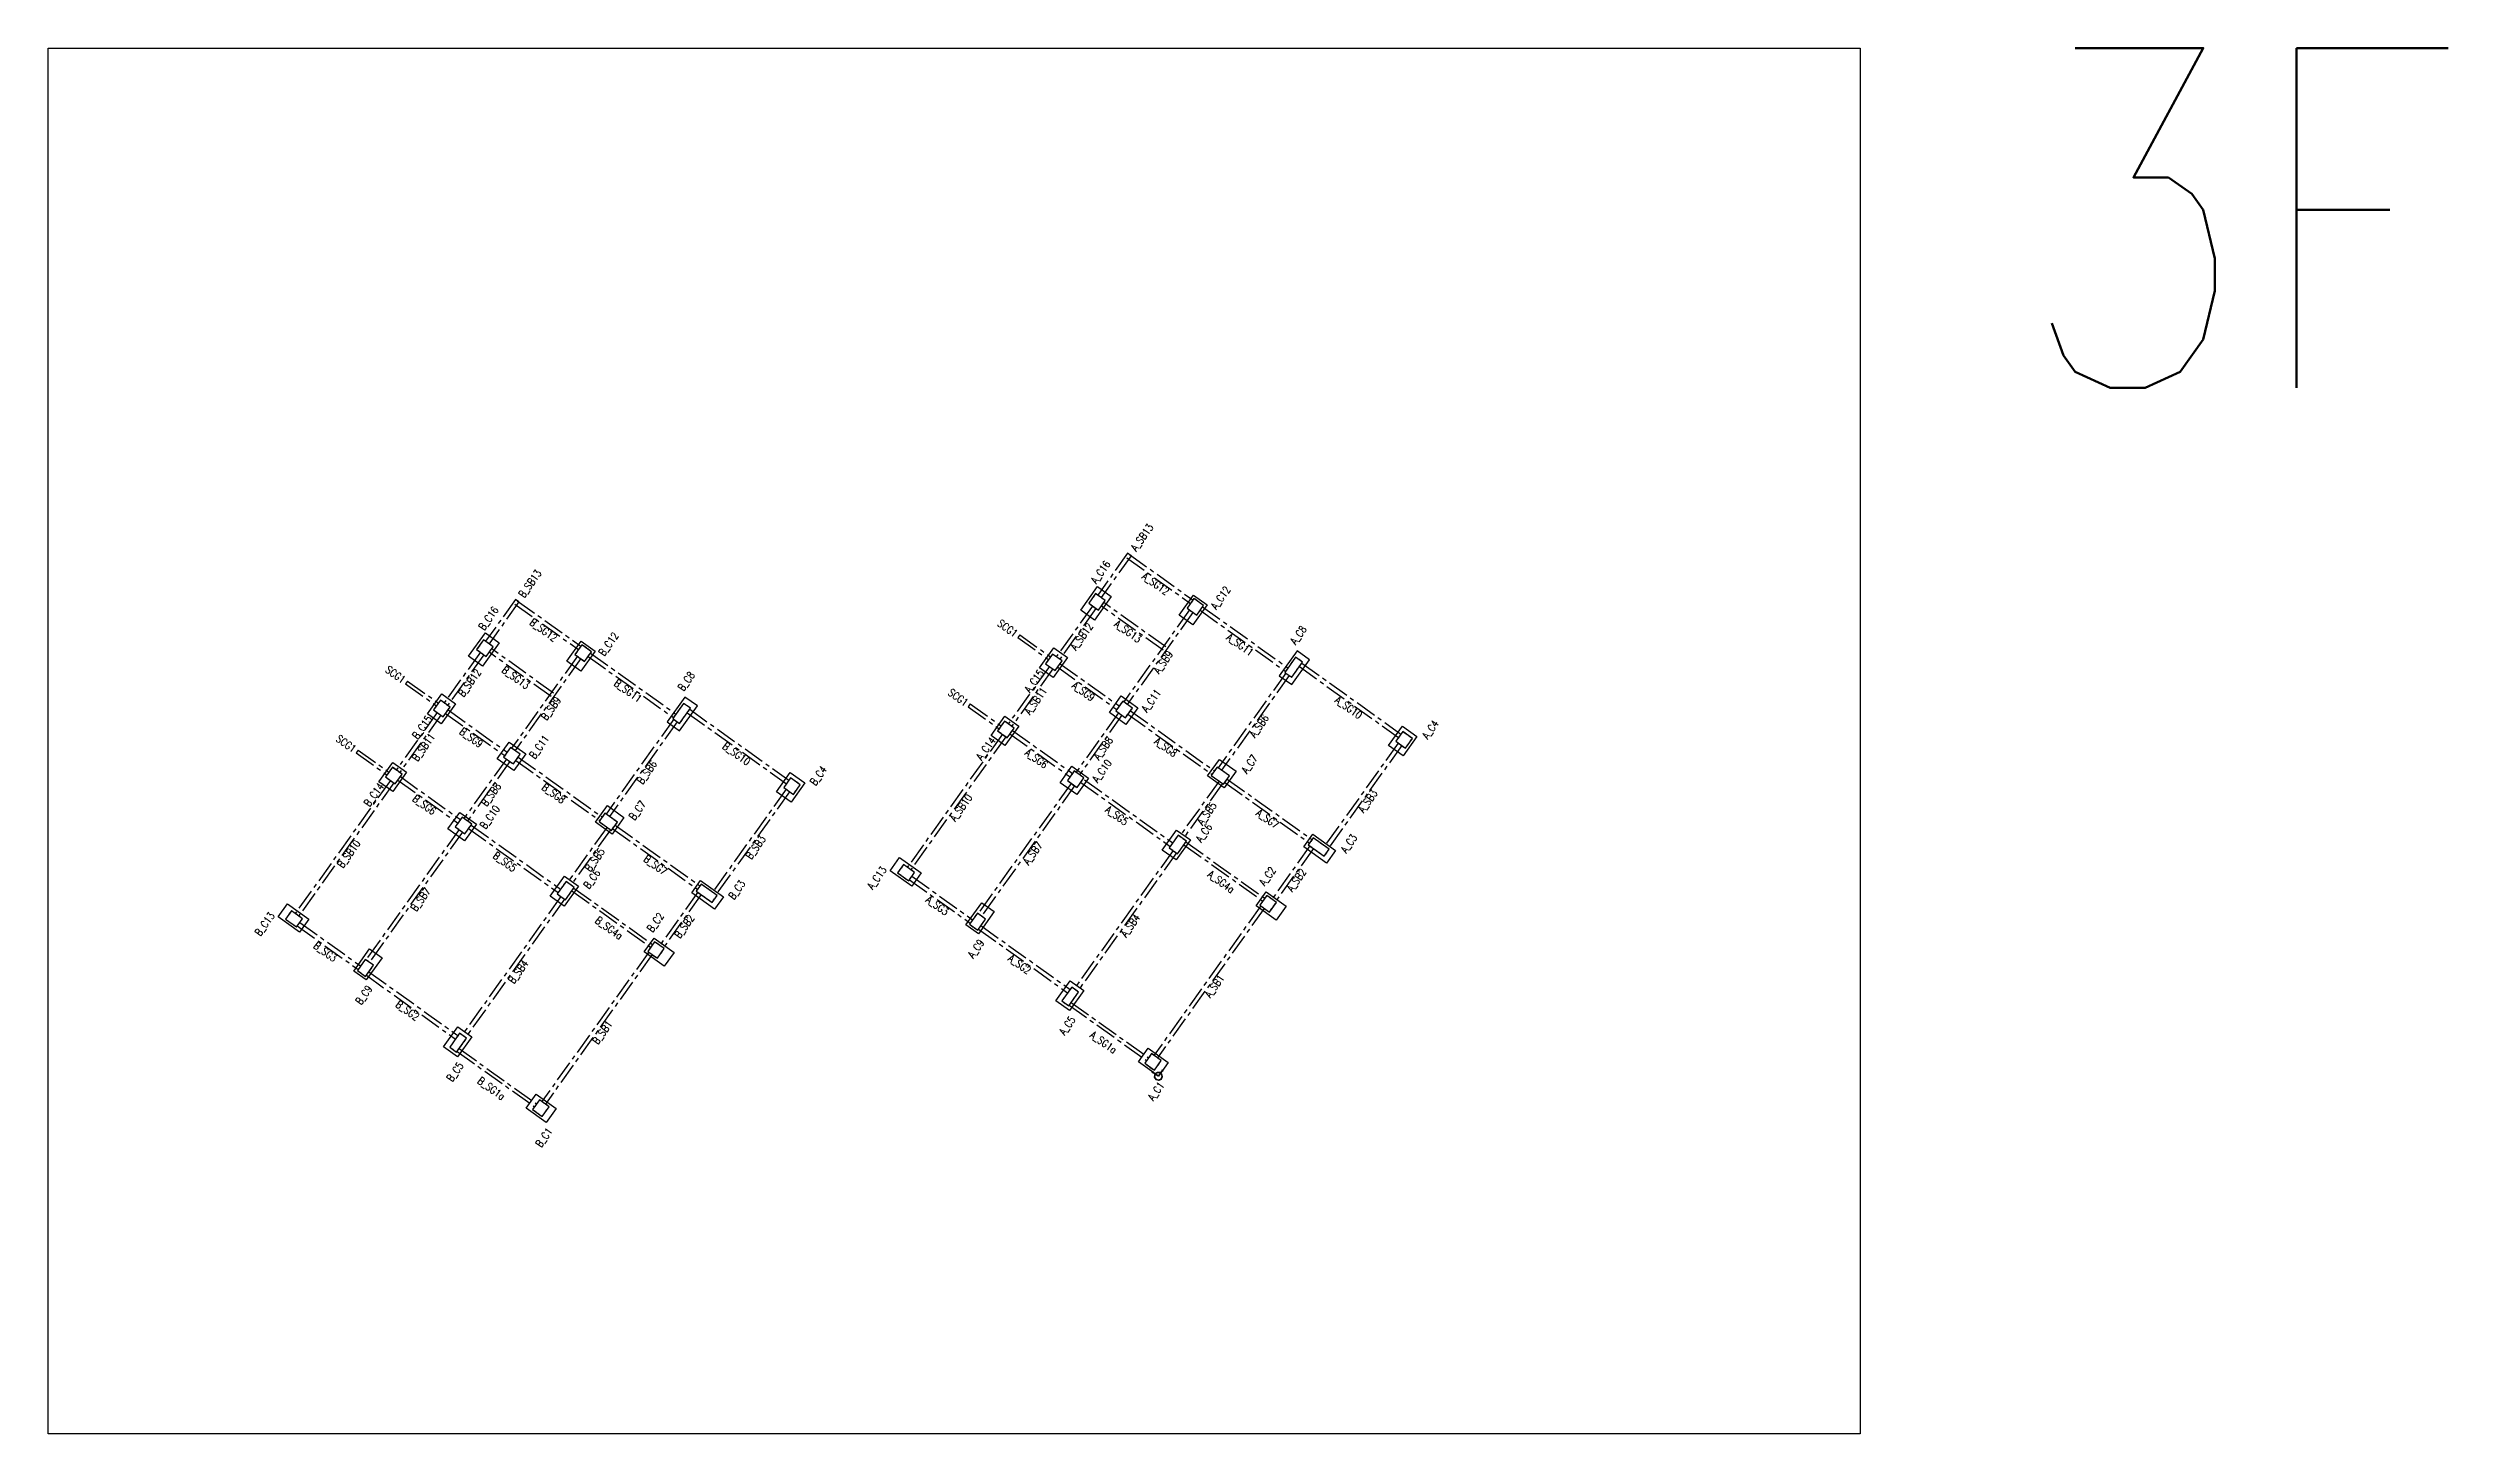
# Model space of a CAD drawing. Header units: millimetres. Extents: x 39613 to 69886, y 27475 to 191272.
# Drawn here: x 50002 to 64126, y 54941 to 63097 of the extents above; entities that cross this region are included whole.
import ezdxf
from ezdxf.enums import TextEntityAlignment as Align

# ---------------------------------------------------------------- set-up
doc = ezdxf.new("R2010")
doc.units = ezdxf.units.MM
doc.header["$LTSCALE"] = 100
doc.header["$MEASUREMENT"] = 0
doc.linetypes.add('CENTER', pattern=[2, 1.25, -0.25, 0.25, -0.25])
doc.linetypes.add('HIDDEN', pattern=[0.375, 0.25, -0.125])
for name, color, linetype in [('TC-COLUMN', 1, 'Continuous'), ('TC-TB', 2, 'Continuous'), ('TC-TC', 4, 'Continuous'), ('TC-虛鋼柱', 4, 'HIDDEN'), ('TC-鋼柱', 11, 'Continuous'), ('TC-鋼粱', 183, 'CENTER')]:
    doc.layers.add(name, color=color, linetype=linetype)
doc.styles.get("Standard").update_dxf_attribs({"font": 'txt.shx', "width": 0.8, "bigfont": 'ae.shx'})

# ---------------------------------------------------------------- blocks, each defined once
blk = doc.blocks.new('origin')
at = {"color": 3, "lineweight": 35}
blk.add_line((0, 0), (0, 39), dxfattribs=at)
at = {"color": 1, "lineweight": 35}
blk.add_line((0, 0), (39, 0), dxfattribs=at)
at = {"color": 7, "lineweight": 35, "true_color": 0xffffff}
blk.add_lwpolyline([(0, 24), (-18, 15), (-24, 0), (-18, -15), (-4, -23), (13, -19), (22, -7), (23, 6), (15, 18), (0, 24)], dxfattribs=at)
at = {"color": 3, "lineweight": 35}
blk.add_lwpolyline([(0, 44), (-3, 39), (3, 39)], close=True, dxfattribs=at)
at = {"color": 1, "lineweight": 35}
blk.add_lwpolyline([(44, 0), (39, 3), (39, -3)], close=True, dxfattribs=at)

msp = doc.modelspace()

# ---------------------------------------------------------------- linework, layer by layer
at = {"layer": 'Defpoints'}
msp.add_lwpolyline([(60666.19, 54941.32), (50001.56, 54941.32), (50001.56, 63096.68), (60666.19, 63096.68)], close=True, dxfattribs=at)
at = {"layer": 'TC-COLUMN'}
for points in [[(56259.6, 59869.23), (56160.73, 59730.93), (56079.38, 59789.09), (56178.24, 59927.39)], [(56658.15, 59760.05), (56742.48, 59878.01), (56823.83, 59819.86), (56739.5, 59701.9)], [(52476.93, 59517.2), (52575.79, 59655.5), (52657.15, 59597.34), (52558.28, 59459.04)], [(53055.7, 59488.16), (53140.03, 59606.12), (53221.38, 59547.97), (53137.05, 59430.01)], [(55836.93, 59449.94), (55921.26, 59567.9), (56002.61, 59509.75), (55918.29, 59391.79)], [(57247.88, 59403.18), (57321.1, 59350.84), (57425.77, 59497.28), (57352.55, 59549.62)], [(52234.49, 59178.05), (52318.81, 59296.01), (52400.16, 59237.86), (52315.84, 59119.9)], [(53645.43, 59131.29), (53718.65, 59078.95), (53823.32, 59225.39), (53750.11, 59277.73)], [(56317.75, 59284.26), (56415.37, 59214.47), (56345.58, 59116.85), (56247.96, 59186.64)], [(55551.94, 59051.28), (55633.36, 59165.17), (55714.71, 59107.01), (55633.29, 58993.12)], [(57891.43, 58992.29), (57972.85, 59106.18), (58058.27, 59045.12), (57976.85, 58931.23)], [(52715.3, 59012.37), (52812.92, 58942.58), (52743.13, 58844.96), (52645.51, 58914.75)], [(56896.03, 58911.02), (56993.65, 58841.23), (56923.87, 58743.61), (56826.25, 58813.39)], [(51949.49, 58779.39), (52030.91, 58893.28), (52112.26, 58835.12), (52030.84, 58721.23)], [(54288.98, 58720.4), (54370.4, 58834.29), (54455.82, 58773.23), (54374.4, 58659.34)], [(56027.82, 58870.96), (56125.44, 58801.17), (56055.66, 58703.55), (55958.03, 58773.34)], [(53293.58, 58639.13), (53391.2, 58569.34), (53321.42, 58471.72), (53223.8, 58541.5)], [(52425.37, 58599.07), (52522.99, 58529.28), (52453.21, 58431.66), (52355.58, 58501.45)], [(56559.75, 58376.99), (56644.08, 58494.95), (56725.43, 58436.79), (56641.1, 58318.83)], [(57392.25, 58396.65), (57444.59, 58469.87), (57578.81, 58373.91), (57526.47, 58300.69)], [(52957.3, 58105.1), (53041.63, 58223.06), (53122.98, 58164.9), (53038.65, 58046.94)], [(53789.8, 58124.76), (53842.14, 58197.98), (53976.36, 58102.02), (53924.02, 58028.8)], [(55084.66, 58165.5), (54958.57, 58255.64), (55013.82, 58332.92), (55139.91, 58242.78)], [(51482.22, 57893.61), (51356.12, 57983.75), (51411.37, 58061.03), (51537.46, 57970.89)], [(55496.76, 58067.58), (55569.98, 58015.24), (55476.93, 57885.08), (55403.71, 57937.42)], [(57230.34, 57965.21), (57112.38, 58049.54), (57170.54, 58130.89), (57288.5, 58046.56)], [(51894.31, 57795.69), (51967.53, 57743.35), (51874.48, 57613.19), (51801.26, 57665.53)], [(53627.89, 57693.32), (53509.93, 57777.65), (53568.09, 57859), (53686.05, 57774.67)], [(55932.25, 57490.61), (56016.58, 57608.57), (56097.93, 57550.41), (56013.6, 57432.46)], [(52329.8, 57218.72), (52414.13, 57336.68), (52495.48, 57278.53), (52411.15, 57160.57)], [(56536.62, 57046.27), (56418.66, 57130.6), (56476.81, 57211.95), (56594.77, 57127.62)], [(52934.17, 56774.38), (52816.21, 56858.71), (52874.36, 56940.06), (52992.32, 56855.74)]]:
    msp.add_lwpolyline(points, close=True, dxfattribs=at)
at = {"layer": 'TC-虛鋼柱'}
for points in [[(56183.42, 59788.47), (56224.13, 59845.41), (56167.18, 59886.12), (56126.48, 59829.18)], [(56762.19, 59759.43), (56802.9, 59816.38), (56745.96, 59857.09), (56705.25, 59800.14)], [(52580.97, 59516.58), (52621.68, 59573.52), (52564.74, 59614.23), (52524.03, 59557.29)], [(53159.74, 59487.54), (53200.45, 59544.49), (53143.51, 59585.2), (53102.8, 59528.25)], [(55929.35, 59433.05), (55970.05, 59490), (55913.11, 59530.71), (55872.4, 59473.76)], [(57385.09, 59483.34), (57344.41, 59512.42), (57280.44, 59422.93), (57321.11, 59393.85)], [(52326.9, 59161.16), (52367.6, 59218.11), (52310.66, 59258.82), (52269.95, 59201.87)], [(53782.64, 59211.45), (53741.96, 59240.53), (53677.99, 59151.04), (53718.66, 59121.96)], [(56342.69, 59155.79), (56383.4, 59212.74), (56326.45, 59253.45), (56285.74, 59196.5)], [(55647.26, 59038.45), (55687.96, 59095.4), (55631.02, 59136.11), (55590.31, 59079.16)], [(57990.82, 58976.56), (58031.53, 59033.51), (57974.58, 59074.21), (57933.87, 59017.27)], [(52740.24, 58883.9), (52780.95, 58940.85), (52724, 58981.56), (52683.29, 58924.61)], [(52044.81, 58766.56), (52085.52, 58823.51), (52028.57, 58864.22), (51987.86, 58807.27)], [(54388.37, 58704.67), (54429.08, 58761.62), (54372.13, 58802.32), (54331.42, 58745.38)], [(56057.71, 58745.11), (56098.41, 58802.05), (56041.47, 58842.76), (56000.76, 58785.82)], [(56920.39, 58764.53), (56955.28, 58813.34), (56882.06, 58865.68), (56847.17, 58816.87)], [(52455.26, 58473.22), (52495.96, 58530.16), (52439.02, 58570.87), (52398.31, 58513.93)], [(53317.94, 58492.64), (53352.83, 58541.45), (53279.61, 58593.79), (53244.72, 58544.98)], [(56649.25, 58356.03), (56701.59, 58429.24), (56652.78, 58464.14), (56600.44, 58390.92)], [(57512.55, 58341.38), (57541.63, 58382.05), (57448.07, 58448.93), (57419, 58408.26)], [(55066.95, 58196.6), (55101.84, 58245.41), (55036.76, 58291.93), (55001.87, 58243.12)], [(53046.8, 58084.14), (53099.14, 58157.35), (53050.33, 58192.25), (52997.99, 58119.03)], [(53910.1, 58069.49), (53939.18, 58110.16), (53845.62, 58177.04), (53816.55, 58136.37)], [(57190.25, 58012.31), (57230.96, 58069.25), (57174.02, 58109.96), (57133.31, 58053.02)], [(51464.5, 57924.71), (51499.39, 57973.52), (51434.31, 58020.04), (51399.42, 57971.23)], [(55473.45, 57906), (55519.97, 57971.08), (55471.16, 58005.98), (55424.64, 57940.9)], [(53587.8, 57740.42), (53628.51, 57797.36), (53571.57, 57838.07), (53530.86, 57781.13)], [(51871, 57634.11), (51917.52, 57699.2), (51868.71, 57734.09), (51822.19, 57669.01)], [(56008.96, 57460.36), (56067.12, 57541.71), (56026.44, 57570.79), (55968.29, 57489.44)], [(52406.51, 57188.47), (52464.67, 57269.82), (52423.99, 57298.9), (52365.84, 57217.55)], [(56512.8, 57081.74), (56553.51, 57138.68), (56496.56, 57179.39), (56455.85, 57122.45)], [(52910.35, 56809.85), (52951.06, 56866.79), (52894.11, 56907.5), (52853.4, 56850.56)]]:
    msp.add_lwpolyline(points, close=True, dxfattribs=at)
at = {"layer": 'TC-鋼柱'}
for points in [[(56183.42, 59788.47), (56224.13, 59845.41), (56167.18, 59886.12), (56126.48, 59829.18)], [(56762.19, 59759.43), (56802.9, 59816.38), (56745.96, 59857.09), (56705.25, 59800.14)], [(52580.97, 59516.58), (52621.68, 59573.52), (52564.74, 59614.23), (52524.03, 59557.29)], [(53159.74, 59487.54), (53200.45, 59544.49), (53143.51, 59585.2), (53102.8, 59528.25)], [(55929.35, 59433.05), (55970.05, 59490), (55913.11, 59530.71), (55872.4, 59473.76)], [(57385.09, 59483.34), (57344.41, 59512.42), (57280.44, 59422.93), (57321.11, 59393.85)], [(52326.9, 59161.16), (52367.6, 59218.11), (52310.66, 59258.82), (52269.95, 59201.87)], [(53782.64, 59211.45), (53741.96, 59240.53), (53677.99, 59151.04), (53718.66, 59121.96)], [(56342.69, 59155.79), (56383.4, 59212.74), (56326.45, 59253.45), (56285.74, 59196.5)], [(55647.26, 59038.45), (55687.96, 59095.4), (55631.02, 59136.11), (55590.31, 59079.16)], [(57990.82, 58976.56), (58031.53, 59033.51), (57974.58, 59074.21), (57933.87, 59017.27)], [(52740.24, 58883.9), (52780.95, 58940.85), (52724, 58981.56), (52683.29, 58924.61)], [(52044.81, 58766.56), (52085.52, 58823.51), (52028.57, 58864.22), (51987.86, 58807.27)], [(54388.37, 58704.67), (54429.08, 58761.62), (54372.13, 58802.32), (54331.42, 58745.38)], [(56057.71, 58745.11), (56098.41, 58802.05), (56041.47, 58842.76), (56000.76, 58785.82)], [(56920.39, 58764.53), (56955.28, 58813.34), (56882.06, 58865.68), (56847.17, 58816.87)], [(52455.26, 58473.22), (52495.96, 58530.16), (52439.02, 58570.87), (52398.31, 58513.93)], [(53317.94, 58492.64), (53352.83, 58541.45), (53279.61, 58593.79), (53244.72, 58544.98)], [(56649.25, 58356.03), (56701.59, 58429.24), (56652.78, 58464.14), (56600.44, 58390.92)], [(57512.55, 58341.38), (57541.63, 58382.05), (57448.07, 58448.93), (57419, 58408.26)], [(55066.95, 58196.6), (55101.84, 58245.41), (55036.76, 58291.93), (55001.87, 58243.12)], [(53046.8, 58084.14), (53099.14, 58157.35), (53050.33, 58192.25), (52997.99, 58119.03)], [(53910.1, 58069.49), (53939.18, 58110.16), (53845.62, 58177.04), (53816.55, 58136.37)], [(57190.25, 58012.31), (57230.96, 58069.25), (57174.02, 58109.96), (57133.31, 58053.02)], [(51464.5, 57924.71), (51499.39, 57973.52), (51434.31, 58020.04), (51399.42, 57971.23)], [(55473.45, 57906), (55519.97, 57971.08), (55471.16, 58005.98), (55424.64, 57940.9)], [(53587.8, 57740.42), (53628.51, 57797.36), (53571.57, 57838.07), (53530.86, 57781.13)], [(51871, 57634.11), (51917.52, 57699.2), (51868.71, 57734.09), (51822.19, 57669.01)], [(56008.96, 57460.36), (56067.12, 57541.71), (56026.44, 57570.79), (55968.29, 57489.44)], [(52406.51, 57188.47), (52464.67, 57269.82), (52423.99, 57298.9), (52365.84, 57217.55)], [(56512.8, 57081.74), (56553.51, 57138.68), (56496.56, 57179.39), (56455.85, 57122.45)], [(52910.35, 56809.85), (52951.06, 56866.79), (52894.11, 56907.5), (52853.4, 56850.56)]]:
    msp.add_lwpolyline(points, close=True, dxfattribs=at)
at = {"layer": 'TC-鋼粱'}
for p, q in [((56355.58, 60123.86), (56179.39, 59877.4)), ((56375.92, 60109.32), (56199.73, 59862.86)), ((56351.21, 60096.26), (56725.6, 59828.61)), ((56375.92, 60109.32), (56355.58, 60123.86)), ((56365.75, 60116.59), (56740.14, 59848.95)), ((52753.13, 59851.97), (52576.94, 59605.51)), ((52773.47, 59837.43), (52597.28, 59590.97)), ((52748.76, 59824.37), (53123.15, 59556.72)), ((52773.47, 59837.43), (52753.13, 59851.97)), ((52763.3, 59844.7), (53137.69, 59577.06)), ((56148.85, 59813.18), (55935.48, 59514.71)), ((56169.19, 59798.64), (55955.82, 59500.18)), ((56565.09, 59552.5), (56200.87, 59812.87)), ((56579.63, 59572.84), (56215.41, 59833.21)), ((56719.48, 59789.96), (56332.73, 59248.96)), ((56739.82, 59775.42), (56353.07, 59234.42)), ((56782.55, 59787.9), (57284.72, 59428.92)), ((56797.09, 59808.24), (57299.26, 59449.25)), ((55720.46, 59643.84), (55708.83, 59627.57)), ((55708.83, 59627.57), (55889.85, 59498.17)), ((55720.46, 59643.84), (55901.48, 59514.44)), ((52546.4, 59541.29), (52333.03, 59242.82)), ((52566.74, 59526.75), (52353.37, 59228.29)), ((52962.64, 59280.61), (52598.42, 59540.98)), ((52977.18, 59300.95), (52612.96, 59561.32)), ((53117.03, 59518.07), (52730.28, 58977.07)), ((53137.37, 59503.53), (52750.62, 58962.53)), ((53180.1, 59516.01), (53682.27, 59157.03)), ((53194.64, 59536.35), (53696.81, 59177.36)), ((55958.42, 59473.73), (56306.2, 59225.11)), ((57380.72, 59477.24), (57964.41, 59059.98)), ((52118.01, 59371.95), (52106.38, 59355.68)), ((52106.38, 59355.68), (52287.4, 59226.28)), ((52118.01, 59371.95), (52299.03, 59242.55)), ((55894.77, 59457.77), (55653.39, 59120.11)), ((55915.11, 59443.23), (55673.73, 59105.58)), ((55943.88, 59453.39), (56291.66, 59204.78)), ((57286.54, 59418.57), (56888.18, 58861.32)), ((57306.88, 59404.03), (56908.51, 58846.78)), ((57366.19, 59456.9), (57949.87, 59039.64)), ((52292.32, 59185.88), (52050.94, 58848.22)), ((52355.97, 59201.84), (52703.75, 58953.22)), ((53763.74, 59185.01), (54347.42, 58767.75)), ((53778.27, 59205.35), (54361.96, 58788.09)), ((55429.64, 59237.04), (55418.01, 59220.77)), ((55418.01, 59220.77), (55599.03, 59091.36)), ((55429.64, 59237.04), (55610.66, 59107.63)), ((56302.01, 59184.87), (56052.04, 58835.2)), ((56371.87, 59196.61), (56866.07, 58843.31)), ((52312.66, 59171.34), (52071.28, 58833.69)), ((52341.43, 59181.5), (52689.21, 58932.89)), ((53684.09, 59146.68), (53285.73, 58589.43)), ((53704.43, 59132.14), (53306.06, 58574.89)), ((55618.78, 59058.81), (55059.13, 58275.94)), ((55639.12, 59044.27), (55079.47, 58261.4)), ((55663.23, 59060.8), (56016.7, 58808.12)), ((55677.77, 59081.14), (56031.24, 58828.46)), ((56322.35, 59170.33), (56072.38, 58820.66)), ((56357.33, 59176.27), (56851.53, 58822.98)), ((51827.2, 58965.15), (51815.56, 58948.88)), ((51815.56, 58948.88), (51996.58, 58819.47)), ((51827.2, 58965.15), (52008.22, 58835.74)), ((52699.56, 58912.98), (52449.59, 58563.31)), ((52754.88, 58904.38), (53249.08, 58551.09)), ((52769.42, 58924.72), (53263.62, 58571.42)), ((57948.36, 59006.91), (57515.18, 58400.96)), ((57968.7, 58992.38), (57535.52, 58386.42)), ((52016.33, 58786.92), (51456.68, 58004.05)), ((52036.67, 58772.38), (51477.02, 57989.51)), ((52060.78, 58788.91), (52414.25, 58536.23)), ((52075.32, 58809.25), (52428.79, 58556.57)), ((52719.9, 58898.44), (52469.93, 58548.77)), ((56023.28, 58769.72), (55475.23, 58003.07)), ((56079.51, 58775.61), (56606.26, 58399.06)), ((56102.19, 58790.14), (56620.8, 58419.39)), ((56893.95, 58783.43), (56661.33, 58458.03)), ((56914.29, 58768.9), (56681.66, 58443.49)), ((56927.74, 58774.81), (57426.27, 58418.43)), ((56942.27, 58795.15), (57440.8, 58438.76)), ((54345.91, 58735.02), (53912.73, 58129.07)), ((54366.25, 58720.49), (53933.07, 58114.53)), ((56043.62, 58755.18), (55495.57, 57988.53)), ((52420.83, 58497.83), (51872.78, 57731.18)), ((52441.17, 58483.29), (51893.12, 57716.64)), ((52477.06, 58503.72), (53003.81, 58127.17)), ((52491.6, 58524.06), (53018.35, 58147.51)), ((53291.5, 58511.54), (53058.88, 58186.14)), ((53311.84, 58497.01), (53079.21, 58171.6)), ((53325.29, 58502.92), (53823.82, 58146.54)), ((53339.82, 58523.26), (53838.35, 58166.87)), ((56622.82, 58374.93), (56040.68, 57560.61)), ((56643.15, 58360.39), (56061.02, 57546.07)), ((56687.06, 58408.91), (57150.75, 58077.42)), ((56698.69, 58425.18), (57162.39, 58093.69)), ((57428.5, 58401.46), (57204.52, 58088.15)), ((57448.84, 58386.92), (57224.86, 58073.61)), ((55071.31, 58202.7), (55429, 57947)), ((55085.85, 58223.04), (55443.54, 57967.34)), ((53020.37, 58103.04), (52438.23, 57288.72)), ((53040.7, 58088.5), (52458.57, 57274.18)), ((53084.61, 58137.02), (53548.31, 57805.53)), ((53096.24, 58153.29), (53559.94, 57821.8)), ((53826.05, 58129.57), (53602.07, 57816.26)), ((53846.39, 58115.03), (53622.41, 57801.72)), ((51468.86, 57930.81), (51826.55, 57675.11)), ((51483.4, 57951.15), (51841.09, 57695.45)), ((55477.81, 57912.11), (56002.37, 57537.11)), ((55492.35, 57932.44), (56016.91, 57557.45)), ((57139.41, 58048.65), (56510.75, 57169.25)), ((57159.75, 58034.12), (56531.09, 57154.71)), ((53536.96, 57776.76), (52908.3, 56897.36)), ((51875.36, 57640.22), (52399.92, 57265.22)), ((51889.9, 57660.55), (52414.46, 57285.56)), ((53557.3, 57762.23), (52928.64, 56882.82)), ((56011.87, 57464.43), (56467.49, 57138.72)), ((56023.5, 57480.7), (56479.12, 57154.99)), ((52421.05, 57208.81), (52876.67, 56883.1)), ((52409.42, 57192.54), (52865.04, 56866.83))]:
    msp.add_line(p, q, dxfattribs=at)

# ---------------------------------------------------------------- block references
at = {"rotation": 54.44002677732187}
msp.add_blockref('origin', (56536.62, 57046.27), dxfattribs=at)

# ---------------------------------------------------------------- texts
at = {"layer": 'Defpoints', "color": 2, "width": 0.8}
msp.add_text('3F', height=2000, rotation=360, dxfattribs=at).set_placement((61589.25, 63096.68), align=Align.TOP_LEFT)
at = {"layer": 'TC-TB', "width": 0.8}
for s, rotation, p in [('A_SB13', 54.440027, (56440.49, 60216.85)), ('B_SB13', 54.440027, (52838.04, 59944.96)), ('A_SG12', 324, (56520.73, 59944.33)), ('B_SG12', 324, (52918.28, 59672.44)), ('SCG1', 324.440027, (55649.56, 59682.23)), ('A_SB12', 54.440027, (56084.87, 59633.42)), ('A_SG13', 324, (56357.4, 59664.1)), ('A_SG11', 324, (57017.64, 59586.04)), ('A_SB9', 54.440027, (56564.46, 59482.83)), ('SCG1', 324.440027, (52047.11, 59410.34)), ('B_SB12', 54.440027, (52482.42, 59361.53)), ('B_SG13', 324, (52754.95, 59392.21)), ('B_SG11', 324, (53415.19, 59314.15)), ('SCG1', 324.440027, (55358.75, 59275.43)), ('A_SB11', 54.440027, (55813.88, 59254.34)), ('A_SG9', 324, (56095.6, 59310.97)), ('B_SB9', 54.440027, (52962.01, 59210.94)), ('A_SG10', 324, (57656.27, 59215.72)), ('SCG1', 324.440027, (51756.3, 59003.54)), ('B_SB11', 54.440027, (52211.43, 58982.45)), ('B_SG9', 324, (52493.15, 59039.08)), ('A_SB6', 54.440027, (57128.61, 59107.38)), ('B_SB6', 54.440027, (53526.16, 58835.49)), ('B_SG10', 324, (54053.82, 58943.83)), ('A_SG6', 324, (55818.89, 58915.72)), ('A_SB8', 54.440027, (56211.2, 58976.39)), ('A_SG8', 324, (56580.3, 58983.07)), ('B_SB8', 54.440027, (52608.75, 58704.5)), ('B_SG8', 324, (52977.85, 58711.18)), ('B_SG6', 324, (52216.44, 58643.83)), ('A_SB10', 54.440027, (55374.4, 58626.67)), ('A_SG5', 324, (56292.43, 58580.38)), ('A_SB5', 54.440027, (56821.8, 58592.24)), ('A_SB3', 54.440027, (57768.66, 58665.27)), ('A_SG7', 324, (57179.36, 58561.13)), ('B_SB10', 54.440027, (51771.95, 58354.78)), ('B_SG5', 324, (52689.98, 58308.49)), ('B_SB5', 54.440027, (53219.35, 58320.35)), ('B_SG7', 324, (53576.91, 58289.24)), ('B_SB3', 54.440027, (54166.21, 58393.38)), ('A_SB7', 54.440027, (55796.91, 58358.47)), ('A_SG4a', 324, (56906.1, 58190.86)), ('A_SB2', 54.440027, (57349.04, 58200.04)), ('B_SB7', 54.440027, (52194.46, 58086.59)), ('A_SG3', 324, (55236.2, 58051.02)), ('B_SG4a', 324, (53303.65, 57918.97)), ('B_SB2', 54.440027, (53746.59, 57928.15)), ('A_SB4', 54.440027, (56371.55, 57933.17)), ('B_SG3', 324, (51633.75, 57779.13)), ('B_SB4', 54.440027, (52769.1, 57661.28)), ('A_SG2', 324, (55720.03, 57705.14)), ('A_SB1', 54.440027, (56866.34, 57576.39)), ('B_SG2', 324, (52117.58, 57433.25)), ('B_SB1', 54.440027, (53263.89, 57304.5)), ('A_SG1a', 324, (56213.94, 57246.22)), ('B_SG1a', 324, (52611.49, 56974.33))]:
    msp.add_text(s, height=45, rotation=rotation, dxfattribs=at).set_placement(p, align=Align.MIDDLE_CENTER)
at = {"layer": 'TC-TC', "width": 0.8}
for s, p in [('A_C16', (56196.3, 60012.82)), ('A_C12', (56902.89, 59861.67)), ('B_C16', (52593.85, 59740.93)), ('B_C12', (53300.44, 59589.78)), ('A_C8', (57360.44, 59642.32)), ('B_C8', (53757.99, 59370.43)), ('A_C15', (55805.52, 59371.61)), ('A_C11', (56494.43, 59256.29)), ('B_C15', (52203.07, 59099.72)), ('B_C11', (52891.98, 58984.4)), ('A_C4', (58137.58, 59086.76)), ('A_C14', (55521.68, 58974.57)), ('A_C10', (56204.51, 58842.99)), ('A_C7', (57072.72, 58883.05)), ('B_C14', (51919.23, 58702.68)), ('B_C4', (54535.13, 58814.87)), ('B_C10', (52602.06, 58571.1)), ('B_C7', (53470.27, 58611.16)), ('A_C6', (56804.49, 58478.61)), ('A_C3', (57657.88, 58415.73)), ('B_C6', (53202.04, 58206.72)), ('B_C3', (54055.43, 58143.84)), ('A_C13', (54879.51, 58213.82)), ('A_C2', (57178.43, 58223.59)), ('B_C13', (51277.06, 57941.93)), ('B_C2', (53575.98, 57951.7)), ('A_C9', (55462.94, 57796.74)), ('B_C9', (51860.49, 57524.85)), ('A_C5', (55999.62, 57344.11)), ('B_C5', (52397.17, 57072.22)), ('A_C1', (56522.63, 56957.93)), ('B_C1', (52920.18, 56686.04))]:
    msp.add_text(s, height=45, rotation=54.440027, dxfattribs=at).set_placement(p, align=Align.MIDDLE_CENTER)

doc.saveas('drawing.dxf')
